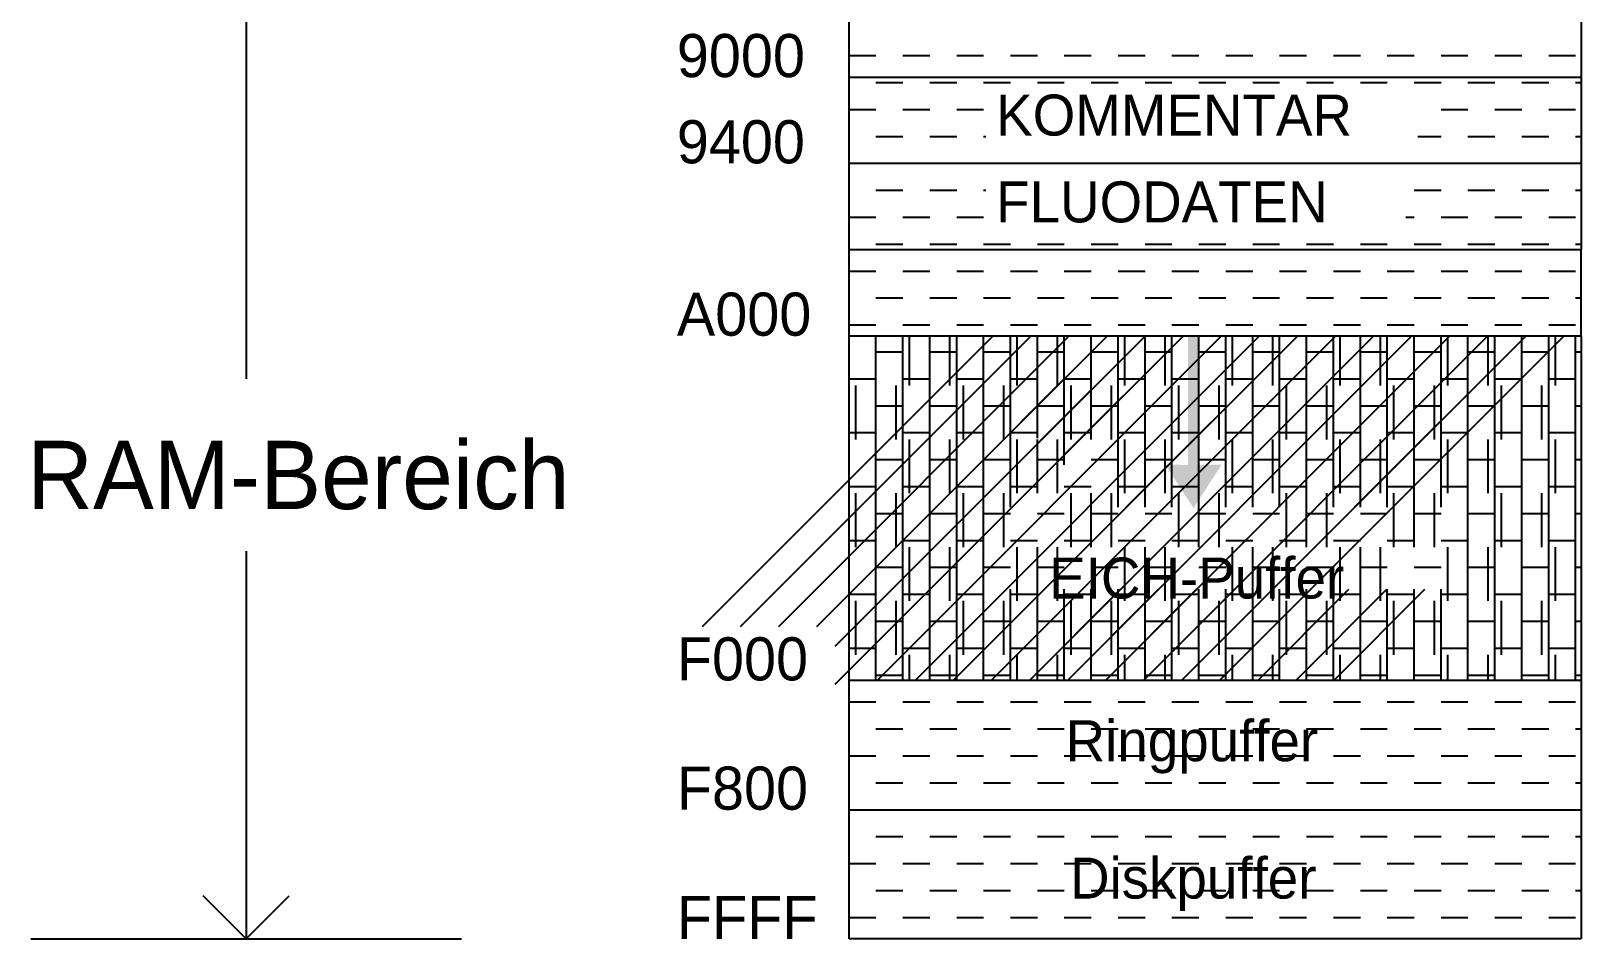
# Model space of a CAD drawing. Extents: x -1.8 to 9.8, y 0.3 to 8.8.
# Drawn here: x -1.8 to 5.4, y 0.4 to 4.61 of the extents above; entities that cross this region are included whole.
import ezdxf
from ezdxf.enums import TextEntityAlignment as Align

# ---------------------------------------------------------------- set-up
doc = ezdxf.new("R2010")
doc.units = 0
doc.layers.get('0').update_dxf_attribs({"linetype": 'CONTINUOUS'})

# ---------------------------------------------------------------- blocks, each defined once
blk = doc.blocks.new('*X')
at = {"color": 0}
for p, q in [((2, 4.5), (2.125, 4.5)), ((2.25, 4.5), (2.375, 4.5)), ((2.5, 4.5), (2.625, 4.5)), ((2.75, 4.5), (2.875, 4.5)), ((3, 4.5), (3.125, 4.5)), ((3.25, 4.5), (3.375, 4.5)), ((3.5, 4.5), (3.625, 4.5)), ((3.75, 4.5), (3.875, 4.5)), ((4, 4.5), (4.125, 4.5)), ((4.25, 4.5), (4.375, 4.5)), ((4.5, 4.5), (4.625, 4.5)), ((4.75, 4.5), (4.875, 4.5)), ((5, 4.5), (5.125, 4.5)), ((5.25, 4.5), (5.375, 4.5)), ((2, 4.375), (2, 4.375)), ((2.125, 4.375), (2.25, 4.375)), ((2.375, 4.375), (2.5, 4.375)), ((2.625, 4.375), (2.75, 4.375)), ((2.875, 4.375), (3, 4.375)), ((3.125, 4.375), (3.25, 4.375)), ((3.375, 4.375), (3.5, 4.375)), ((3.625, 4.375), (3.75, 4.375)), ((3.875, 4.375), (4, 4.375)), ((4.125, 4.375), (4.25, 4.375)), ((4.375, 4.375), (4.5, 4.375)), ((4.625, 4.375), (4.75, 4.375)), ((4.875, 4.375), (5, 4.375)), ((5.125, 4.375), (5.25, 4.375)), ((5.375, 4.375), (5.4, 4.375)), ((2, 4.25), (2.125, 4.25)), ((2.25, 4.25), (2.375, 4.25)), ((2.5, 4.25), (2.625, 4.25)), ((4.75, 4.25), (4.875, 4.25)), ((5, 4.25), (5.125, 4.25)), ((5.25, 4.25), (5.375, 4.25)), ((2, 4.125), (2, 4.125)), ((2.125, 4.125), (2.25, 4.125)), ((2.375, 4.125), (2.5, 4.125)), ((2.625, 4.125), (2.63581, 4.125)), ((4.64135, 4.125), (4.75, 4.125)), ((4.875, 4.125), (5, 4.125)), ((5.125, 4.125), (5.25, 4.125)), ((5.375, 4.125), (5.4, 4.125)), ((2, 4), (2.125, 4)), ((2.25, 4), (2.375, 4)), ((2.5, 4), (2.625, 4)), ((2.75, 4), (2.875, 4)), ((3, 4), (3.125, 4)), ((3.25, 4), (3.375, 4)), ((3.5, 4), (3.625, 4)), ((3.75, 4), (3.875, 4)), ((4, 4), (4.125, 4)), ((4.25, 4), (4.375, 4)), ((4.5, 4), (4.625, 4)), ((4.75, 4), (4.875, 4)), ((5, 4), (5.125, 4)), ((5.25, 4), (5.375, 4)), ((2, 3.875), (2, 3.875)), ((2.125, 3.875), (2.25, 3.875)), ((2.375, 3.875), (2.5, 3.875)), ((2.625, 3.875), (2.63581, 3.875)), ((4.625, 3.875), (4.75, 3.875)), ((4.875, 3.875), (5, 3.875)), ((5.125, 3.875), (5.25, 3.875)), ((5.375, 3.875), (5.4, 3.875)), ((2, 3.75), (2.125, 3.75)), ((2.25, 3.75), (2.375, 3.75)), ((2.5, 3.75), (2.625, 3.75)), ((4.58702, 3.75), (4.625, 3.75)), ((4.75, 3.75), (4.875, 3.75)), ((5, 3.75), (5.125, 3.75)), ((5.25, 3.75), (5.375, 3.75)), ((2, 3.625), (2, 3.625)), ((2.125, 3.625), (2.25, 3.625)), ((2.375, 3.625), (2.5, 3.625)), ((2.625, 3.625), (2.75, 3.625)), ((2.875, 3.625), (3, 3.625)), ((3.125, 3.625), (3.25, 3.625)), ((3.375, 3.625), (3.5, 3.625)), ((3.625, 3.625), (3.75, 3.625)), ((3.875, 3.625), (4, 3.625)), ((4.125, 3.625), (4.25, 3.625)), ((4.375, 3.625), (4.5, 3.625)), ((4.625, 3.625), (4.75, 3.625)), ((4.875, 3.625), (5, 3.625)), ((5.125, 3.625), (5.25, 3.625)), ((5.375, 3.625), (5.4, 3.625)), ((2, 3.5), (2.125, 3.5)), ((2.25, 3.5), (2.375, 3.5)), ((2.5, 3.5), (2.625, 3.5)), ((2.75, 3.5), (2.875, 3.5)), ((3, 3.5), (3.125, 3.5)), ((3.25, 3.5), (3.375, 3.5)), ((3.5, 3.5), (3.625, 3.5)), ((3.75, 3.5), (3.875, 3.5)), ((4, 3.5), (4.125, 3.5)), ((4.25, 3.5), (4.375, 3.5)), ((4.5, 3.5), (4.625, 3.5)), ((4.75, 3.5), (4.875, 3.5)), ((5, 3.5), (5.125, 3.5)), ((5.25, 3.5), (5.375, 3.5)), ((2, 3.375), (2, 3.375)), ((2.125, 3.375), (2.25, 3.375)), ((2.375, 3.375), (2.5, 3.375)), ((2.625, 3.375), (2.75, 3.375)), ((2.875, 3.375), (3, 3.375)), ((3.125, 3.375), (3.25, 3.375)), ((3.375, 3.375), (3.5, 3.375)), ((3.625, 3.375), (3.75, 3.375)), ((3.875, 3.375), (4, 3.375)), ((4.125, 3.375), (4.25, 3.375)), ((4.375, 3.375), (4.5, 3.375)), ((4.625, 3.375), (4.75, 3.375)), ((4.875, 3.375), (5, 3.375)), ((5.125, 3.375), (5.25, 3.375)), ((5.375, 3.375), (5.4, 3.375)), ((2, 3.25), (2.125, 3.25)), ((2.25, 3.25), (2.375, 3.25)), ((2.5, 3.25), (2.625, 3.25)), ((2.75, 3.25), (2.875, 3.25)), ((3, 3.25), (3.125, 3.25)), ((3.25, 3.25), (3.375, 3.25)), ((3.5, 3.25), (3.625, 3.25)), ((3.75, 3.25), (3.875, 3.25)), ((4, 3.25), (4.125, 3.25)), ((4.25, 3.25), (4.375, 3.25)), ((4.5, 3.25), (4.625, 3.25)), ((4.75, 3.25), (4.875, 3.25)), ((5, 3.25), (5.125, 3.25)), ((5.25, 3.25), (5.375, 3.25)), ((1.31966, 1.84999), (2.66967, 3.2)), ((1.49644, 1.84999), (2.84645, 3.2)), ((1.67322, 1.84999), (3.02322, 3.2)), ((1.84999, 1.84999), (3.2, 3.2)), ((1.93571, 1.58215), (3.55355, 3.2)), ((1.93571, 1.75893), (3.37678, 3.2)), ((2.125, 1.6), (2.125, 3.2)), ((2.13033, 1.6), (3.73033, 3.2)), ((2.13033, 1.6), (3.73033, 3.2)), ((2.13033, 1.6), (3.73033, 3.2)), ((2.25, 1.6), (2.25, 3.2)), ((2.28125, 2.96875), (2.28125, 3.2)), ((2.30711, 1.6), (3.90711, 3.2)), ((2.30711, 1.6), (3.90711, 3.2)), ((2.30711, 1.6), (3.90711, 3.2)), ((2.375, 1.6), (2.375, 3.2)), ((2.375, 2.96875), (2.375, 3.2)), ((2.46875, 2.96875), (2.46875, 3.2)), ((2.48388, 1.6), (4.08388, 3.2)), ((2.48388, 1.6), (4.08388, 3.2)), ((2.48388, 1.6), (4.08388, 3.2)), ((2.5, 1.6), (2.5, 3.2)), ((2.625, 1.6), (2.625, 3.2)), ((2.66066, 1.6), (4.26066, 3.2)), ((2.66066, 1.6), (4.26066, 3.2)), ((2.66066, 1.6), (4.26066, 3.2)), ((2.75, 2.40392), (2.75, 3.2)), ((2.78125, 2.96875), (2.78125, 3.2)), ((2.8, 2.8), (3.2, 3.2)), ((2.83744, 1.6), (4.43744, 3.2)), ((2.83744, 1.6), (4.43744, 3.2)), ((2.83744, 1.6), (4.43744, 3.2)), ((2.875, 2.725), (2.875, 3.2)), ((2.875, 2.96875), (2.875, 3.2)), ((2.88839, 2.71161), (3.37678, 3.2)), ((2.93425, 2.40392), (3.73033, 3.2)), ((2.96875, 2.96875), (2.96875, 3.2)), ((3, 2.6), (3, 3.2)), ((3, 2.64645), (3.55355, 3.2)), ((3, 3.17678), (3.02322, 3.2)), ((3.01421, 1.6), (4.61421, 3.2)), ((3.01421, 1.6), (4.61421, 3.2)), ((3.01421, 1.6), (4.61421, 3.2)), ((3.11102, 2.40392), (3.90711, 3.2)), ((3.125, 2.725), (3.125, 3.2)), ((3.19099, 1.6), (4.79099, 3.2)), ((3.19099, 1.6), (4.79099, 3.2)), ((3.19099, 1.6), (4.79099, 3.2)), ((3.25, 2.40392), (3.25, 3.2)), ((3.28125, 2.96875), (3.28125, 3.2)), ((3.2878, 2.40392), (4.08388, 3.2)), ((3.36777, 1.6), (4.96777, 3.2)), ((3.36777, 1.6), (4.96777, 3.2)), ((3.36777, 1.6), (4.96777, 3.2)), ((3.375, 2.40392), (3.375, 3.2)), ((3.375, 2.96875), (3.375, 3.2)), ((3.46458, 2.40392), (4.26066, 3.2)), ((3.46875, 2.96875), (3.46875, 3.2)), ((3.5, 2.40392), (3.5, 3.2)), ((3.54454, 1.6), (5.14454, 3.2)), ((3.54454, 1.6), (5.14454, 3.2)), ((3.54454, 1.6), (5.14454, 3.2)), ((3.625, 2.40392), (3.625, 3.2)), ((3.64135, 2.40392), (4.43744, 3.2)), ((3.72132, 1.6), (5.32132, 3.2)), ((3.72132, 1.6), (5.32132, 3.2)), ((3.72132, 1.6), (5.32132, 3.2)), ((3.75, 2.40392), (3.75, 3.2)), ((3.78125, 2.96875), (3.78125, 3.2)), ((3.81813, 2.40392), (4.61421, 3.2)), ((3.875, 2.40392), (3.875, 3.2)), ((3.875, 2.96875), (3.875, 3.2)), ((3.96875, 2.96875), (3.96875, 3.2)), ((3.99491, 2.40392), (4.79099, 3.2)), ((4, 2.40392), (4, 3.2)), ((4.125, 2.40392), (4.125, 3.2)), ((4.17168, 2.40392), (4.96777, 3.2)), ((4.25, 2.40392), (4.25, 3.2)), ((4.28125, 2.96875), (4.28125, 3.2)), ((4.34846, 2.40392), (5.14454, 3.2)), ((4.375, 2.40392), (4.375, 3.2)), ((4.375, 2.96875), (4.375, 3.2)), ((4.46875, 2.96875), (4.46875, 3.2)), ((4.5, 2.40392), (4.5, 3.2)), ((4.52524, 2.40392), (5.32132, 3.2)), ((4.625, 2.40392), (4.625, 3.2)), ((4.75, 2.40392), (4.75, 3.2)), ((4.78125, 2.96875), (4.78125, 3.2)), ((4.875, 1.6), (4.875, 3.2)), ((4.875, 2.96875), (4.875, 3.2)), ((4.96875, 2.96875), (4.96875, 3.2)), ((5, 1.6), (5, 3.2)), ((5.125, 1.6), (5.125, 3.2)), ((5.25, 1.6), (5.25, 3.2)), ((5.28125, 2.96875), (5.28125, 3.2)), ((5.375, 1.6), (5.375, 3.2)), ((5.375, 2.96875), (5.375, 3.2)), ((2, 3.125), (2, 3.125)), ((2, 3.125), (2, 3.125)), ((2.125, 3.125), (2.25, 3.125)), ((2.125, 3.125), (2.25, 3.125)), ((2.375, 3.125), (2.5, 3.125)), ((2.375, 3.125), (2.5, 3.125)), ((2.625, 3.125), (2.75, 3.125)), ((2.625, 3.125), (2.75, 3.125)), ((2.875, 3.125), (3, 3.125)), ((2.875, 3.125), (3, 3.125)), ((3.125, 3.125), (3.25, 3.125)), ((3.125, 3.125), (3.25, 3.125)), ((3.375, 3.125), (3.5, 3.125)), ((3.375, 3.125), (3.5, 3.125)), ((3.625, 3.125), (3.75, 3.125)), ((3.625, 3.125), (3.75, 3.125)), ((3.875, 3.125), (4, 3.125)), ((3.875, 3.125), (4, 3.125)), ((4.125, 3.125), (4.25, 3.125)), ((4.125, 3.125), (4.25, 3.125)), ((4.375, 3.125), (4.5, 3.125)), ((4.375, 3.125), (4.5, 3.125)), ((4.625, 3.125), (4.75, 3.125)), ((4.625, 3.125), (4.75, 3.125)), ((4.875, 3.125), (5, 3.125)), ((4.875, 3.125), (5, 3.125)), ((5.125, 3.125), (5.25, 3.125)), ((5.125, 3.125), (5.25, 3.125)), ((5.375, 3.125), (5.4, 3.125)), ((5.375, 3.125), (5.4, 3.125)), ((2, 3), (2.125, 3)), ((2, 3), (2.125, 3)), ((2.03125, 2.71875), (2.03125, 2.96875)), ((2.125, 2.71875), (2.125, 2.96875)), ((2.21875, 2.71875), (2.21875, 2.96875)), ((2.25, 3), (2.375, 3)), ((2.25, 3), (2.375, 3)), ((2.5, 3), (2.625, 3)), ((2.5, 3), (2.625, 3)), ((2.53125, 2.71875), (2.53125, 2.96875)), ((2.625, 2.71875), (2.625, 2.96875)), ((2.71875, 2.71875), (2.71875, 2.96875)), ((2.75, 3), (2.875, 3)), ((2.75, 3), (2.875, 3)), ((3, 3), (3.125, 3)), ((3, 3), (3.125, 3)), ((3.03125, 2.71875), (3.03125, 2.96875)), ((3.125, 2.71875), (3.125, 2.96875)), ((3.21875, 2.71875), (3.21875, 2.96875)), ((3.25, 3), (3.375, 3)), ((3.25, 3), (3.375, 3)), ((3.5, 3), (3.625, 3)), ((3.5, 3), (3.625, 3)), ((3.53125, 2.71875), (3.53125, 2.96875)), ((3.625, 2.71875), (3.625, 2.96875)), ((3.71875, 2.71875), (3.71875, 2.96875)), ((3.75, 3), (3.875, 3)), ((3.75, 3), (3.875, 3)), ((4, 3), (4.125, 3)), ((4, 3), (4.125, 3)), ((4.03125, 2.71875), (4.03125, 2.96875)), ((4.125, 2.71875), (4.125, 2.96875)), ((4.21875, 2.71875), (4.21875, 2.96875)), ((4.25, 3), (4.375, 3)), ((4.25, 3), (4.375, 3)), ((4.5, 3), (4.625, 3)), ((4.5, 3), (4.625, 3)), ((4.53125, 2.71875), (4.53125, 2.96875)), ((4.625, 2.71875), (4.625, 2.96875)), ((4.71875, 2.71875), (4.71875, 2.96875)), ((4.75, 3), (4.875, 3)), ((4.75, 3), (4.875, 3)), ((5, 3), (5.125, 3)), ((5, 3), (5.125, 3)), ((5.03125, 2.71875), (5.03125, 2.96875)), ((5.125, 2.71875), (5.125, 2.96875)), ((5.21875, 2.71875), (5.21875, 2.96875)), ((5.25, 3), (5.375, 3)), ((5.25, 3), (5.375, 3)), ((2, 2.875), (2, 2.875)), ((2, 2.875), (2, 2.875)), ((2.125, 2.875), (2.25, 2.875)), ((2.125, 2.875), (2.25, 2.875)), ((2.375, 2.875), (2.5, 2.875)), ((2.375, 2.875), (2.5, 2.875)), ((2.625, 2.875), (2.75, 2.875)), ((2.625, 2.875), (2.75, 2.875)), ((2.875, 2.875), (3, 2.875)), ((2.875, 2.875), (3, 2.875)), ((3.125, 2.875), (3.25, 2.875)), ((3.125, 2.875), (3.25, 2.875)), ((3.375, 2.875), (3.5, 2.875)), ((3.375, 2.875), (3.5, 2.875)), ((3.625, 2.875), (3.75, 2.875)), ((3.625, 2.875), (3.75, 2.875)), ((3.875, 2.875), (4, 2.875)), ((3.875, 2.875), (4, 2.875)), ((4.125, 2.875), (4.25, 2.875)), ((4.125, 2.875), (4.25, 2.875)), ((4.375, 2.875), (4.5, 2.875)), ((4.375, 2.875), (4.5, 2.875)), ((4.625, 2.875), (4.75, 2.875)), ((4.625, 2.875), (4.75, 2.875)), ((4.875, 2.875), (5, 2.875)), ((4.875, 2.875), (5, 2.875)), ((5.125, 2.875), (5.25, 2.875)), ((5.125, 2.875), (5.25, 2.875)), ((5.375, 2.875), (5.4, 2.875)), ((5.375, 2.875), (5.4, 2.875)), ((2, 2.75), (2.125, 2.75)), ((2, 2.75), (2.125, 2.75)), ((2.25, 2.75), (2.375, 2.75)), ((2.25, 2.75), (2.375, 2.75)), ((2.5, 2.75), (2.625, 2.75)), ((2.5, 2.75), (2.625, 2.75)), ((2.75, 2.75), (2.875, 2.75)), ((2.75, 2.75), (2.875, 2.75)), ((3, 2.75), (3.125, 2.75)), ((3, 2.75), (3.125, 2.75)), ((3.25, 2.75), (3.375, 2.75)), ((3.25, 2.75), (3.375, 2.75)), ((3.5, 2.75), (3.625, 2.75)), ((3.5, 2.75), (3.625, 2.75)), ((3.75, 2.75), (3.875, 2.75)), ((3.75, 2.75), (3.875, 2.75)), ((4, 2.75), (4.125, 2.75)), ((4, 2.75), (4.125, 2.75)), ((4.25, 2.75), (4.375, 2.75)), ((4.25, 2.75), (4.375, 2.75)), ((4.5, 2.75), (4.625, 2.75)), ((4.5, 2.75), (4.625, 2.75)), ((4.75, 2.75), (4.875, 2.75)), ((4.75, 2.75), (4.875, 2.75)), ((5, 2.75), (5.125, 2.75)), ((5, 2.75), (5.125, 2.75)), ((5.25, 2.75), (5.375, 2.75)), ((5.25, 2.75), (5.375, 2.75)), ((2.28125, 2.46875), (2.28125, 2.71875)), ((2.375, 2.46875), (2.375, 2.71875)), ((2.46875, 2.46875), (2.46875, 2.71875)), ((2.78125, 2.46875), (2.78125, 2.71875)), ((2.875, 2.46875), (2.875, 2.71875)), ((2.96875, 2.46875), (2.96875, 2.71875)), ((3.28125, 2.46875), (3.28125, 2.71875)), ((3.375, 2.46875), (3.375, 2.71875)), ((3.46875, 2.46875), (3.46875, 2.71875)), ((3.78125, 2.46875), (3.78125, 2.71875)), ((3.875, 2.46875), (3.875, 2.71875)), ((3.96875, 2.46875), (3.96875, 2.71875)), ((4.28125, 2.46875), (4.28125, 2.71875)), ((4.375, 2.46875), (4.375, 2.71875)), ((4.46875, 2.46875), (4.46875, 2.71875)), ((4.78125, 2.46875), (4.78125, 2.71875)), ((4.875, 2.46875), (4.875, 2.71875)), ((4.96875, 2.46875), (4.96875, 2.71875)), ((5.28125, 2.46875), (5.28125, 2.71875)), ((5.375, 2.46875), (5.375, 2.71875)), ((2, 2.625), (2, 2.625)), ((2, 2.625), (2, 2.625)), ((2.125, 2.625), (2.25, 2.625)), ((2.125, 2.625), (2.25, 2.625)), ((2.375, 2.625), (2.5, 2.625)), ((2.375, 2.625), (2.5, 2.625)), ((2.625, 2.625), (2.75, 2.625)), ((2.625, 2.625), (2.75, 2.625)), ((2.875, 2.625), (3, 2.625)), ((2.875, 2.625), (3, 2.625)), ((3.125, 2.625), (3.25, 2.625)), ((3.125, 2.625), (3.25, 2.625)), ((3.375, 2.625), (3.5, 2.625)), ((3.375, 2.625), (3.5, 2.625)), ((3.625, 2.625), (3.75, 2.625)), ((3.625, 2.625), (3.75, 2.625)), ((3.875, 2.625), (4, 2.625)), ((3.875, 2.625), (4, 2.625)), ((4.125, 2.625), (4.25, 2.625)), ((4.125, 2.625), (4.25, 2.625)), ((4.375, 2.625), (4.5, 2.625)), ((4.375, 2.625), (4.5, 2.625)), ((4.625, 2.625), (4.75, 2.625)), ((4.625, 2.625), (4.75, 2.625)), ((4.875, 2.625), (5, 2.625)), ((4.875, 2.625), (5, 2.625)), ((5.125, 2.625), (5.25, 2.625)), ((5.125, 2.625), (5.25, 2.625)), ((5.375, 2.625), (5.4, 2.625)), ((5.375, 2.625), (5.4, 2.625)), ((2, 2.5), (2.125, 2.5)), ((2, 2.5), (2.125, 2.5)), ((2.03125, 2.21875), (2.03125, 2.46875)), ((2.125, 2.21875), (2.125, 2.46875)), ((2.21875, 2.21875), (2.21875, 2.46875)), ((2.25, 2.5), (2.375, 2.5)), ((2.25, 2.5), (2.375, 2.5)), ((2.5, 2.5), (2.625, 2.5)), ((2.5, 2.5), (2.625, 2.5)), ((2.53125, 2.21875), (2.53125, 2.46875)), ((2.625, 2.21875), (2.625, 2.46875)), ((2.71875, 2.21875), (2.71875, 2.46875)), ((2.75, 2.5), (2.875, 2.5)), ((2.75, 2.5), (2.875, 2.5)), ((3, 2.5), (3.125, 2.5)), ((3, 2.5), (3.125, 2.5)), ((3.03125, 2.21875), (3.03125, 2.46875)), ((3.125, 2.21875), (3.125, 2.46875)), ((3.21875, 2.21875), (3.21875, 2.46875)), ((3.25, 2.5), (3.375, 2.5)), ((3.25, 2.5), (3.375, 2.5)), ((3.5, 2.5), (3.625, 2.5)), ((3.5, 2.5), (3.625, 2.5)), ((3.53125, 2.21875), (3.53125, 2.46875)), ((3.625, 2.21875), (3.625, 2.46875)), ((3.71875, 2.21875), (3.71875, 2.46875)), ((3.75, 2.5), (3.875, 2.5)), ((3.75, 2.5), (3.875, 2.5)), ((4, 2.5), (4.125, 2.5)), ((4, 2.5), (4.125, 2.5)), ((4.03125, 2.21875), (4.03125, 2.46875)), ((4.125, 2.21875), (4.125, 2.46875)), ((4.21875, 2.21875), (4.21875, 2.46875)), ((4.25, 2.5), (4.375, 2.5)), ((4.25, 2.5), (4.375, 2.5)), ((4.5, 2.5), (4.625, 2.5)), ((4.5, 2.5), (4.625, 2.5)), ((4.53125, 2.21875), (4.53125, 2.46875)), ((4.625, 2.21875), (4.625, 2.46875)), ((4.71875, 2.21875), (4.71875, 2.46875)), ((4.75, 2.5), (4.875, 2.5)), ((4.75, 2.5), (4.875, 2.5)), ((5, 2.5), (5.125, 2.5)), ((5, 2.5), (5.125, 2.5)), ((5.03125, 2.21875), (5.03125, 2.46875)), ((5.125, 2.21875), (5.125, 2.46875)), ((5.21875, 2.21875), (5.21875, 2.46875)), ((5.25, 2.5), (5.375, 2.5)), ((5.25, 2.5), (5.375, 2.5)), ((2, 2.375), (2, 2.375)), ((2, 2.375), (2, 2.375)), ((2.125, 2.375), (2.25, 2.375)), ((2.125, 2.375), (2.25, 2.375)), ((2.375, 2.375), (2.5, 2.375)), ((2.375, 2.375), (2.5, 2.375)), ((2.625, 2.375), (2.75, 2.375)), ((2.625, 2.375), (2.75, 2.375)), ((2.875, 2.375), (3, 2.375)), ((2.875, 2.375), (3, 2.375)), ((3.125, 2.375), (3.25, 2.375)), ((3.125, 2.375), (3.25, 2.375)), ((3.375, 2.375), (3.5, 2.375)), ((3.375, 2.375), (3.5, 2.375)), ((3.625, 2.375), (3.75, 2.375)), ((3.625, 2.375), (3.75, 2.375)), ((3.875, 2.375), (4, 2.375)), ((3.875, 2.375), (4, 2.375)), ((4.125, 2.375), (4.25, 2.375)), ((4.125, 2.375), (4.25, 2.375)), ((4.375, 2.375), (4.5, 2.375)), ((4.375, 2.375), (4.5, 2.375)), ((4.625, 2.375), (4.75, 2.375)), ((4.625, 2.375), (4.75, 2.375)), ((4.875, 2.375), (5, 2.375)), ((4.875, 2.375), (5, 2.375)), ((5.125, 2.375), (5.25, 2.375)), ((5.125, 2.375), (5.25, 2.375)), ((5.375, 2.375), (5.4, 2.375)), ((5.375, 2.375), (5.4, 2.375)), ((2, 2.25), (2.125, 2.25)), ((2, 2.25), (2.125, 2.25)), ((2.25, 2.25), (2.375, 2.25)), ((2.25, 2.25), (2.375, 2.25)), ((2.5, 2.25), (2.625, 2.25)), ((2.5, 2.25), (2.625, 2.25)), ((2.75, 2.25), (2.875, 2.25)), ((2.75, 2.25), (2.875, 2.25)), ((3, 2.25), (3.125, 2.25)), ((3, 2.25), (3.125, 2.25)), ((3.25, 2.25), (3.375, 2.25)), ((3.25, 2.25), (3.375, 2.25)), ((3.5, 2.25), (3.625, 2.25)), ((3.5, 2.25), (3.625, 2.25)), ((3.75, 2.25), (3.875, 2.25)), ((3.75, 2.25), (3.875, 2.25)), ((4, 2.25), (4.125, 2.25)), ((4, 2.25), (4.125, 2.25)), ((4.25, 2.25), (4.375, 2.25)), ((4.25, 2.25), (4.375, 2.25)), ((4.5, 2.25), (4.625, 2.25)), ((4.5, 2.25), (4.625, 2.25)), ((4.75, 2.25), (4.875, 2.25)), ((4.75, 2.25), (4.875, 2.25)), ((5, 2.25), (5.125, 2.25)), ((5, 2.25), (5.125, 2.25)), ((5.25, 2.25), (5.375, 2.25)), ((5.25, 2.25), (5.375, 2.25)), ((2.13033, 1.6), (2.73085, 2.20052)), ((2.28125, 1.96875), (2.28125, 2.21875)), ((2.375, 1.96875), (2.375, 2.21875)), ((2.46875, 1.96875), (2.46875, 2.21875)), ((2.78125, 1.96875), (2.78125, 2.21875)), ((2.875, 1.96875), (2.875, 2.21875)), ((2.96875, 1.96875), (2.96875, 2.21875)), ((3.28125, 1.96875), (3.28125, 2.21875)), ((3.375, 1.96875), (3.375, 2.21875)), ((3.46875, 1.96875), (3.46875, 2.21875)), ((3.78125, 1.96875), (3.78125, 2.21875)), ((3.875, 1.96875), (3.875, 2.21875)), ((3.96875, 1.96875), (3.96875, 2.21875)), ((4.28125, 1.96875), (4.28125, 2.21875)), ((4.375, 1.96875), (4.375, 2.21875)), ((4.46875, 1.96875), (4.46875, 2.21875)), ((4.78125, 1.96875), (4.78125, 2.21875)), ((4.875, 1.96875), (4.875, 2.21875)), ((4.96875, 1.96875), (4.96875, 2.21875)), ((5.28125, 1.96875), (5.28125, 2.21875)), ((5.375, 1.96875), (5.375, 2.21875)), ((2, 2.125), (2, 2.125)), ((2, 2.125), (2, 2.125)), ((2.125, 2.125), (2.25, 2.125)), ((2.125, 2.125), (2.25, 2.125)), ((2.375, 2.125), (2.5, 2.125)), ((2.375, 2.125), (2.5, 2.125)), ((2.625, 2.125), (2.75, 2.125)), ((2.625, 2.125), (2.75, 2.125)), ((2.875, 2.125), (3, 2.125)), ((2.875, 2.125), (3, 2.125)), ((3.125, 2.125), (3.25, 2.125)), ((3.125, 2.125), (3.25, 2.125)), ((3.375, 2.125), (3.5, 2.125)), ((3.375, 2.125), (3.5, 2.125)), ((3.625, 2.125), (3.75, 2.125)), ((3.625, 2.125), (3.75, 2.125)), ((3.875, 2.125), (4, 2.125)), ((3.875, 2.125), (4, 2.125)), ((4.125, 2.125), (4.25, 2.125)), ((4.125, 2.125), (4.25, 2.125)), ((4.375, 2.125), (4.5, 2.125)), ((4.375, 2.125), (4.5, 2.125)), ((4.625, 2.125), (4.75, 2.125)), ((4.625, 2.125), (4.75, 2.125)), ((4.875, 2.125), (5, 2.125)), ((4.875, 2.125), (5, 2.125)), ((5.125, 2.125), (5.25, 2.125)), ((5.125, 2.125), (5.25, 2.125)), ((5.375, 2.125), (5.4, 2.125)), ((5.375, 2.125), (5.4, 2.125)), ((2.30711, 1.6), (2.73085, 2.02374)), ((2.48388, 1.6), (2.90752, 2.02363)), ((2.66066, 1.6), (3.08429, 2.02363)), ((2.75, 1.6), (2.75, 2.02363)), ((2.83744, 1.6), (3.26107, 2.02363)), ((2.875, 1.6), (2.875, 2.02363)), ((3, 1.6), (3, 2.02363)), ((3.01421, 1.6), (3.43785, 2.02363)), ((3.125, 1.6), (3.125, 2.02363)), ((3.19099, 1.6), (3.61462, 2.02363)), ((3.25, 1.6), (3.25, 2.02363)), ((3.36777, 1.6), (3.7914, 2.02363)), ((3.375, 1.6), (3.375, 2.02363)), ((3.5, 1.6), (3.5, 2.02363)), ((3.54454, 1.6), (3.96818, 2.02363)), ((3.625, 1.6), (3.625, 2.02363)), ((3.72132, 1.6), (4.14495, 2.02363)), ((3.75, 1.6), (3.75, 2.02363)), ((3.875, 1.6), (3.875, 2.02363)), ((3.8981, 1.6), (4.32173, 2.02363)), ((4, 1.6), (4, 2.02363)), ((4.07487, 1.6), (4.49851, 2.02363)), ((4.125, 1.6), (4.125, 2.02363)), ((4.25, 1.6), (4.25, 2.02363)), ((4.25165, 1.6), (4.67528, 2.02363)), ((4.375, 1.6), (4.375, 2.02363)), ((4.5, 1.6), (4.5, 2.02363)), ((4.625, 1.6), (4.625, 2.02363)), ((4.75, 1.6), (4.75, 2.02363)), ((2, 2), (2.125, 2)), ((2, 2), (2.125, 2)), ((2.03125, 1.71875), (2.03125, 1.96875)), ((2.125, 1.71875), (2.125, 1.96875)), ((2.21875, 1.71875), (2.21875, 1.96875)), ((2.25, 2), (2.375, 2)), ((2.25, 2), (2.375, 2)), ((2.5, 2), (2.625, 2)), ((2.5, 2), (2.625, 2)), ((2.53125, 1.71875), (2.53125, 1.96875)), ((2.625, 1.71875), (2.625, 1.96875)), ((2.71875, 1.71875), (2.71875, 1.96875)), ((2.75, 2), (2.875, 2)), ((2.75, 2), (2.875, 2)), ((3, 2), (3.125, 2)), ((3, 2), (3.125, 2)), ((3.03125, 1.71875), (3.03125, 1.96875)), ((3.125, 1.71875), (3.125, 1.96875)), ((3.21875, 1.71875), (3.21875, 1.96875)), ((3.25, 2), (3.375, 2)), ((3.25, 2), (3.375, 2)), ((3.5, 2), (3.625, 2)), ((3.5, 2), (3.625, 2)), ((3.53125, 1.71875), (3.53125, 1.96875)), ((3.625, 1.71875), (3.625, 1.96875)), ((3.71875, 1.71875), (3.71875, 1.96875)), ((3.75, 2), (3.875, 2)), ((3.75, 2), (3.875, 2)), ((4, 2), (4.125, 2)), ((4, 2), (4.125, 2)), ((4.03125, 1.71875), (4.03125, 1.96875)), ((4.125, 1.71875), (4.125, 1.96875)), ((4.21875, 1.71875), (4.21875, 1.96875)), ((4.25, 2), (4.375, 2)), ((4.25, 2), (4.375, 2)), ((4.5, 2), (4.625, 2)), ((4.5, 2), (4.625, 2)), ((4.53125, 1.71875), (4.53125, 1.96875)), ((4.625, 1.71875), (4.625, 1.96875)), ((4.71875, 1.71875), (4.71875, 1.96875)), ((4.75, 2), (4.875, 2)), ((4.75, 2), (4.875, 2)), ((5, 2), (5.125, 2)), ((5, 2), (5.125, 2)), ((5.03125, 1.71875), (5.03125, 1.96875)), ((5.125, 1.71875), (5.125, 1.96875)), ((5.21875, 1.71875), (5.21875, 1.96875)), ((5.25, 2), (5.375, 2)), ((5.25, 2), (5.375, 2)), ((2, 1.875), (2, 1.875)), ((2, 1.875), (2, 1.875)), ((2.125, 1.875), (2.25, 1.875)), ((2.125, 1.875), (2.25, 1.875)), ((2.375, 1.875), (2.5, 1.875)), ((2.375, 1.875), (2.5, 1.875)), ((2.625, 1.875), (2.75, 1.875)), ((2.625, 1.875), (2.75, 1.875)), ((2.875, 1.875), (3, 1.875)), ((2.875, 1.875), (3, 1.875)), ((3.125, 1.875), (3.25, 1.875)), ((3.125, 1.875), (3.25, 1.875)), ((3.375, 1.875), (3.5, 1.875)), ((3.375, 1.875), (3.5, 1.875)), ((3.625, 1.875), (3.75, 1.875)), ((3.625, 1.875), (3.75, 1.875)), ((3.875, 1.875), (4, 1.875)), ((3.875, 1.875), (4, 1.875)), ((4.125, 1.875), (4.25, 1.875)), ((4.125, 1.875), (4.25, 1.875)), ((4.375, 1.875), (4.5, 1.875)), ((4.375, 1.875), (4.5, 1.875)), ((4.625, 1.875), (4.75, 1.875)), ((4.625, 1.875), (4.75, 1.875)), ((4.875, 1.875), (5, 1.875)), ((4.875, 1.875), (5, 1.875)), ((5.125, 1.875), (5.25, 1.875)), ((5.125, 1.875), (5.25, 1.875)), ((5.375, 1.875), (5.4, 1.875)), ((5.375, 1.875), (5.4, 1.875)), ((2, 1.75), (2.125, 1.75)), ((2, 1.75), (2.125, 1.75)), ((2.25, 1.75), (2.375, 1.75)), ((2.25, 1.75), (2.375, 1.75)), ((2.5, 1.75), (2.625, 1.75)), ((2.5, 1.75), (2.625, 1.75)), ((2.75, 1.75), (2.875, 1.75)), ((2.75, 1.75), (2.875, 1.75)), ((3, 1.75), (3.125, 1.75)), ((3, 1.75), (3.125, 1.75)), ((3.25, 1.75), (3.375, 1.75)), ((3.25, 1.75), (3.375, 1.75)), ((3.5, 1.75), (3.625, 1.75)), ((3.5, 1.75), (3.625, 1.75)), ((3.75, 1.75), (3.875, 1.75)), ((3.75, 1.75), (3.875, 1.75)), ((4, 1.75), (4.125, 1.75)), ((4, 1.75), (4.125, 1.75)), ((4.25, 1.75), (4.375, 1.75)), ((4.25, 1.75), (4.375, 1.75)), ((4.5, 1.75), (4.625, 1.75)), ((4.5, 1.75), (4.625, 1.75)), ((4.75, 1.75), (4.875, 1.75)), ((4.75, 1.75), (4.875, 1.75)), ((5, 1.75), (5.125, 1.75)), ((5, 1.75), (5.125, 1.75)), ((5.25, 1.75), (5.375, 1.75)), ((5.25, 1.75), (5.375, 1.75)), ((2.28125, 1.6), (2.28125, 1.71875)), ((2.375, 1.6), (2.375, 1.71875)), ((2.46875, 1.6), (2.46875, 1.71875)), ((2.78125, 1.6), (2.78125, 1.71875)), ((2.875, 1.6), (2.875, 1.71875)), ((2.96875, 1.6), (2.96875, 1.71875)), ((3.28125, 1.6), (3.28125, 1.71875)), ((3.375, 1.6), (3.375, 1.71875)), ((3.46875, 1.6), (3.46875, 1.71875)), ((3.78125, 1.6), (3.78125, 1.71875)), ((3.875, 1.6), (3.875, 1.71875)), ((3.96875, 1.6), (3.96875, 1.71875)), ((4.28125, 1.6), (4.28125, 1.71875)), ((4.375, 1.6), (4.375, 1.71875)), ((4.46875, 1.6), (4.46875, 1.71875)), ((4.78125, 1.6), (4.78125, 1.71875)), ((4.875, 1.6), (4.875, 1.71875)), ((4.96875, 1.6), (4.96875, 1.71875)), ((5.28125, 1.6), (5.28125, 1.71875)), ((5.375, 1.6), (5.375, 1.71875)), ((2, 1.625), (2, 1.625)), ((2, 1.625), (2, 1.625)), ((2.125, 1.625), (2.25, 1.625)), ((2.125, 1.625), (2.25, 1.625)), ((2.375, 1.625), (2.5, 1.625)), ((2.375, 1.625), (2.5, 1.625)), ((2.625, 1.625), (2.75, 1.625)), ((2.625, 1.625), (2.75, 1.625)), ((2.875, 1.625), (3, 1.625)), ((2.875, 1.625), (3, 1.625)), ((3.125, 1.625), (3.25, 1.625)), ((3.125, 1.625), (3.25, 1.625)), ((3.375, 1.625), (3.5, 1.625)), ((3.375, 1.625), (3.5, 1.625)), ((3.625, 1.625), (3.75, 1.625)), ((3.625, 1.625), (3.75, 1.625)), ((3.875, 1.625), (4, 1.625)), ((3.875, 1.625), (4, 1.625)), ((4.125, 1.625), (4.25, 1.625)), ((4.125, 1.625), (4.25, 1.625)), ((4.375, 1.625), (4.5, 1.625)), ((4.375, 1.625), (4.5, 1.625)), ((4.625, 1.625), (4.75, 1.625)), ((4.625, 1.625), (4.75, 1.625)), ((4.875, 1.625), (5, 1.625)), ((4.875, 1.625), (5, 1.625)), ((5.125, 1.625), (5.25, 1.625)), ((5.125, 1.625), (5.25, 1.625)), ((5.375, 1.625), (5.4, 1.625)), ((5.375, 1.625), (5.4, 1.625)), ((2, 1.5), (2.125, 1.5)), ((2.25, 1.5), (2.375, 1.5)), ((2.5, 1.5), (2.625, 1.5)), ((2.75, 1.5), (2.875, 1.5)), ((3, 1.5), (3.125, 1.5)), ((3.25, 1.5), (3.375, 1.5)), ((3.5, 1.5), (3.625, 1.5)), ((3.75, 1.5), (3.875, 1.5)), ((4, 1.5), (4.125, 1.5)), ((4.25, 1.5), (4.375, 1.5)), ((4.5, 1.5), (4.625, 1.5)), ((4.75, 1.5), (4.875, 1.5)), ((5, 1.5), (5.125, 1.5)), ((5.25, 1.5), (5.375, 1.5)), ((2, 1.375), (2, 1.375)), ((2.125, 1.375), (2.25, 1.375)), ((2.375, 1.375), (2.5, 1.375)), ((2.625, 1.375), (2.75, 1.375)), ((2.875, 1.375), (3, 1.375)), ((3.125, 1.375), (3.25, 1.375)), ((3.375, 1.375), (3.5, 1.375)), ((3.625, 1.375), (3.75, 1.375)), ((3.875, 1.375), (4, 1.375)), ((4.125, 1.375), (4.25, 1.375)), ((4.375, 1.375), (4.5, 1.375)), ((4.625, 1.375), (4.75, 1.375)), ((4.875, 1.375), (5, 1.375)), ((5.125, 1.375), (5.25, 1.375)), ((5.375, 1.375), (5.4, 1.375)), ((2, 1.25), (2.125, 1.25)), ((2.25, 1.25), (2.375, 1.25)), ((2.5, 1.25), (2.625, 1.25)), ((2.75, 1.25), (2.875, 1.25)), ((3, 1.25), (3.125, 1.25)), ((3.25, 1.25), (3.375, 1.25)), ((3.5, 1.25), (3.625, 1.25)), ((3.75, 1.25), (3.875, 1.25)), ((4, 1.25), (4.125, 1.25)), ((4.25, 1.25), (4.375, 1.25)), ((4.5, 1.25), (4.625, 1.25)), ((4.75, 1.25), (4.875, 1.25)), ((5, 1.25), (5.125, 1.25)), ((5.25, 1.25), (5.375, 1.25)), ((2, 1.125), (2, 1.125)), ((2.125, 1.125), (2.25, 1.125)), ((2.375, 1.125), (2.5, 1.125)), ((2.625, 1.125), (2.75, 1.125)), ((2.875, 1.125), (3, 1.125)), ((3.125, 1.125), (3.25, 1.125)), ((3.375, 1.125), (3.5, 1.125)), ((3.625, 1.125), (3.75, 1.125)), ((3.875, 1.125), (4, 1.125)), ((4.125, 1.125), (4.25, 1.125)), ((4.375, 1.125), (4.5, 1.125)), ((4.625, 1.125), (4.75, 1.125)), ((4.875, 1.125), (5, 1.125)), ((5.125, 1.125), (5.25, 1.125)), ((5.375, 1.125), (5.4, 1.125)), ((2, 1), (2.125, 1)), ((2.25, 1), (2.375, 1)), ((2.5, 1), (2.625, 1)), ((2.75, 1), (2.875, 1)), ((3, 1), (3.125, 1)), ((3.25, 1), (3.375, 1)), ((3.5, 1), (3.625, 1)), ((3.75, 1), (3.875, 1)), ((4, 1), (4.125, 1)), ((4.25, 1), (4.375, 1)), ((4.5, 1), (4.625, 1)), ((4.75, 1), (4.875, 1)), ((5, 1), (5.125, 1)), ((5.25, 1), (5.375, 1)), ((2, 0.875), (2, 0.875)), ((2.125, 0.875), (2.25, 0.875)), ((2.375, 0.875), (2.5, 0.875)), ((2.625, 0.875), (2.75, 0.875)), ((2.875, 0.875), (3, 0.875)), ((3.125, 0.875), (3.25, 0.875)), ((3.375, 0.875), (3.5, 0.875)), ((3.625, 0.875), (3.75, 0.875)), ((3.875, 0.875), (4, 0.875)), ((4.125, 0.875), (4.25, 0.875)), ((4.375, 0.875), (4.5, 0.875)), ((4.625, 0.875), (4.75, 0.875)), ((4.875, 0.875), (5, 0.875)), ((5.125, 0.875), (5.25, 0.875)), ((5.375, 0.875), (5.4, 0.875)), ((2, 0.75), (2.125, 0.75)), ((2.25, 0.75), (2.375, 0.75)), ((2.5, 0.75), (2.625, 0.75)), ((2.75, 0.75), (2.875, 0.75)), ((3, 0.75), (3.125, 0.75)), ((3.25, 0.75), (3.375, 0.75)), ((3.5, 0.75), (3.625, 0.75)), ((3.75, 0.75), (3.875, 0.75)), ((4, 0.75), (4.125, 0.75)), ((4.25, 0.75), (4.375, 0.75)), ((4.5, 0.75), (4.625, 0.75)), ((4.75, 0.75), (4.875, 0.75)), ((5, 0.75), (5.125, 0.75)), ((5.25, 0.75), (5.375, 0.75)), ((2, 0.625), (2, 0.625)), ((2.125, 0.625), (2.25, 0.625)), ((2.375, 0.625), (2.5, 0.625)), ((2.625, 0.625), (2.75, 0.625)), ((2.875, 0.625), (3, 0.625)), ((3.125, 0.625), (3.25, 0.625)), ((3.375, 0.625), (3.5, 0.625)), ((3.625, 0.625), (3.75, 0.625)), ((3.875, 0.625), (4, 0.625)), ((4.125, 0.625), (4.25, 0.625)), ((4.375, 0.625), (4.5, 0.625)), ((4.625, 0.625), (4.75, 0.625)), ((4.875, 0.625), (5, 0.625)), ((5.125, 0.625), (5.25, 0.625)), ((5.375, 0.625), (5.4, 0.625)), ((2, 0.5), (2.125, 0.5)), ((2.25, 0.5), (2.375, 0.5)), ((2.5, 0.5), (2.625, 0.5)), ((2.75, 0.5), (2.875, 0.5)), ((3, 0.5), (3.125, 0.5)), ((3.25, 0.5), (3.375, 0.5)), ((3.5, 0.5), (3.625, 0.5)), ((3.75, 0.5), (3.875, 0.5)), ((4, 0.5), (4.125, 0.5)), ((4.25, 0.5), (4.375, 0.5)), ((4.5, 0.5), (4.625, 0.5)), ((4.75, 0.5), (4.875, 0.5)), ((5, 0.5), (5.125, 0.5)), ((5.25, 0.5), (5.375, 0.5))]:
    blk.add_line(p, q, dxfattribs=at)

msp = doc.modelspace()

# ---------------------------------------------------------------- linework, layer by layer
at = {"color": 0}
for p, q in [((-0.8, 5.6), (-0.8, 3)), ((2, 3.6), (2, 5.6)), ((5.4, 5.6), (5.4, 3.6)), ((2, 4.4), (5.4, 4.4)), ((2, 4), (5.4, 4)), ((2, 3.6), (5.4, 3.6)), ((2, 3.2), (2, 3.6)), ((5.4, 3.2), (5.4, 3.6)), ((2, 1.6), (2, 3.2)), ((2, 3.2), (5.4, 3.2)), ((5.4, 3.2), (5.4, 1.6)), ((-0.8, 2.2), (-0.8, 0.4)), ((2, 0.4), (2, 1.6)), ((5.4, 1.6), (2, 1.6)), ((5.4, 1.6), (5.4, 0.4)), ((2, 1), (5.4, 1)), ((-0.8, 0.4), (-1, 0.6)), ((-0.8, 0.4), (-0.6, 0.6)), ((-1.8, 0.4), (0.2, 0.4)), ((5.4, 0.4), (2, 0.4))]:
    msp.add_line(p, q, dxfattribs=at)
for points in [[(3.6, 2.4), (3.6, 2.6), (3.4692, 2.6013)], [(3.6, 2.4), (3.6, 2.6), (3.7308, 2.6013)]]:
    msp.add_solid(points, dxfattribs=at)
msp.add_trace([(3.625, 3.2), (3.575, 3.2), (3.625, 2.6), (3.575, 2.6)], dxfattribs=at)

# ---------------------------------------------------------------- block references
msp.add_blockref('*X', (0, 0), dxfattribs=at)

# ---------------------------------------------------------------- texts
for s, height, p in [('9000', 0.2, (1.2, 4.4)), ('KOMMENTAR', 0.19014, (2.6834, 4.1288)), ('9400', 0.2, (1.2, 4)), ('FLUODATEN', 0.19014, (2.6834, 3.7259)), ('A000', 0.2, (1.2, 3.2)), ('RAM-Bereich', 0.316901, (-1.8181, 2.3951)), ('F000', 0.2, (1.2, 1.6)), ('F800', 0.2, (1.2, 1)), ('FFFF', 0.2, (1.2, 0.4))]:
    msp.add_text(s, height=height, dxfattribs=at).set_placement(p)
for s, height, p in [('EICH-Puffer', 0.190141, (3.615, 1.9801)), ('Ringpuffer', 0.19014, (3.5926, 1.2249)), ('Diskpuffer', 0.19014, (3.5988, 0.5876))]:
    msp.add_text(s, height=height, dxfattribs=at).set_placement(p, align=Align.CENTER)

doc.saveas('drawing.dxf')
